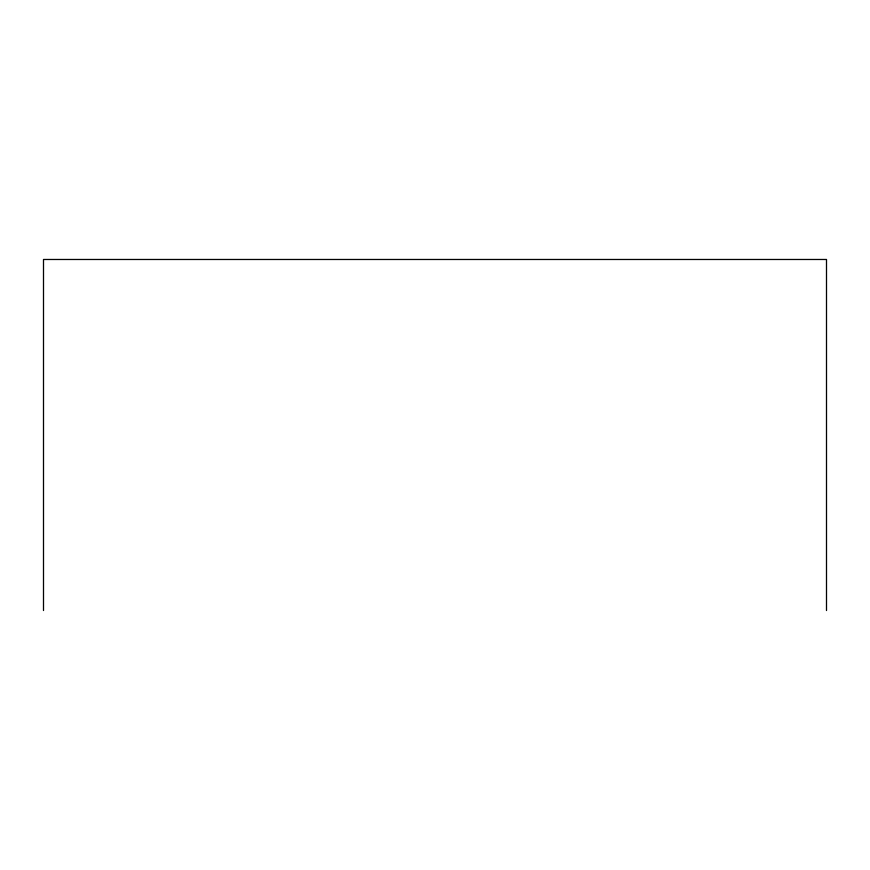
<?xml version="1.0" encoding="UTF-8"?>
<svg xmlns="http://www.w3.org/2000/svg" width="870" height="870" viewBox="0 0 870 870"><rect width="100%" height="100%" fill="white"/><g stroke="black" fill="none" stroke-linecap="round" stroke-linejoin="round"><path stroke-width="1.3" d="M826.5 610.522L826.5 259.477L43.5 259.477L43.5 610.522"/></g></svg>
